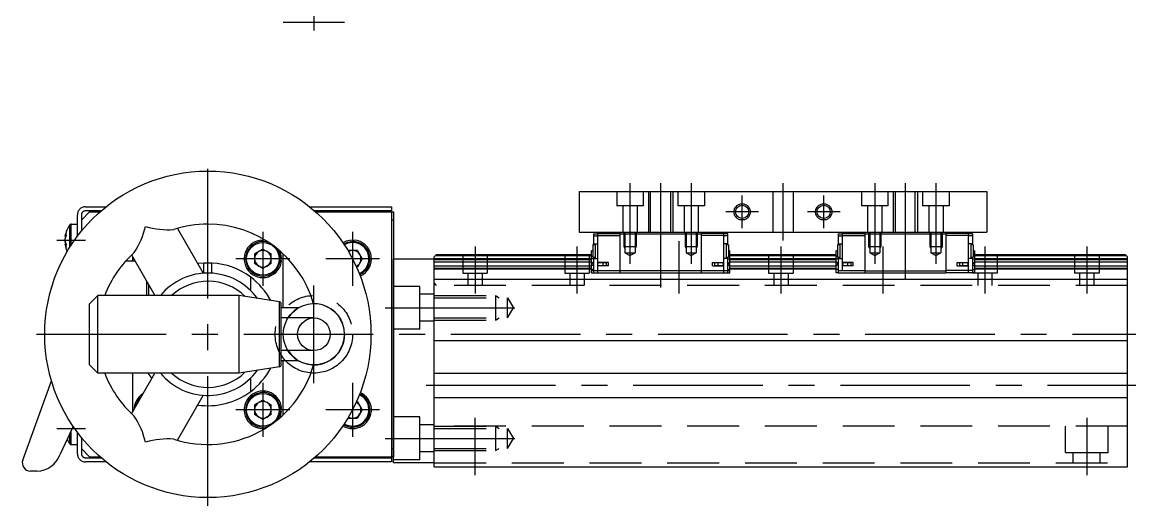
# Model space of a CAD drawing. Extents: x -77 to 457, y -54 to 311.
# Drawn here: x 183.9 to 456.9, y -42 to 76.5 of the extents above; entities that cross this region are included whole.
import ezdxf

# ---------------------------------------------------------------- set-up
doc = ezdxf.new("R2010")
doc.units = 0
for name, pattern in [('CENTER', [50.8, 31.75, -6.35, 6.35, -6.35]), ('DASHED', [19.05, 12.7, -6.35]), ('PHANTOM', [63.5, 31.75, -6.35, 6.35, -6.35, 6.35, -6.35])]:
    doc.linetypes.add(name, pattern=pattern)
doc.layers.get('0').update_dxf_attribs({"linetype": 'CONTINUOUS'})
doc.layers.add('CENTER', color=1, linetype='CENTER')

msp = doc.modelspace()

# ---------------------------------------------------------------- linework, layer by layer
at = {"color": 3, "linetype": 'PHANTOM'}
for p, q in [((247.89, 76.46), (262.89, 76.46)), ((199.39, 31.25), (204.42, 31.25)), ((203.22, 30.25), (199.39, 30.25)), ((254.36, 31.25), (274.39, 31.25)), ((274.39, 30.25), (255.56, 30.25)), ((274.39, 31.25), (274.39, 30.25)), ((274.39, 30.25), (274.39, 30)), ((197.39, 24), (197.39, 29.25)), ((198.39, 29.25), (198.39, 25.28)), ((197.39, -29.25), (197.39, -24)), ((198.39, -25.28), (198.39, -29.25)), ((274.39, -30), (274.39, -30.25)), ((199.39, -30.25), (203.22, -30.25)), ((204.42, -31.25), (199.39, -31.25)), ((274.39, -31.25), (254.36, -31.25)), ((255.56, -30.25), (274.39, -30.25)), ((274.39, -30.25), (274.39, -31.25))]:
    msp.add_line(p, q, dxfattribs=at)
at = {"color": 7, "linetype": 'CONTINUOUS'}
for p, q in [((320.39, 35), (420.39, 35)), ((320.39, 35), (320.39, 25)), ((420.39, 35), (420.39, 25)), ((200.39, 30), (198.39, 28)), ((200.39, 30), (202.93, 30)), ((255.85, 30), (274.39, 30)), ((274.39, 30), (274.39, -30)), ((274.39, 30), (274.89, 30)), ((274.89, 28), (274.39, 28)), ((274.89, 30), (274.89, 28)), ((274.89, 28), (274.89, -28)), ((195.55, 25.94), (195.55, 26.85)), ((195.55, 21.34), (195.55, 25.94)), ((195.84, 26.06), (195.84, 27)), ((195.84, 27), (197.39, 27)), ((195.84, 21.79), (195.84, 26.06)), ((221.91, 25.95), (228.26, 14.96)), ((320.39, 25), (420.39, 25)), ((323.94, 24.6), (323.94, 24.1)), ((323.94, 24.6), (324.94, 24.6)), ((324.94, 24.7), (324.94, 15.1)), ((324.94, 24.7), (330.44, 24.7)), ((330.44, 25), (330.44, 24.5)), ((350.34, 25), (350.34, 15)), ((355.84, 24.7), (350.34, 24.7)), ((355.84, 24.7), (355.84, 15.1)), ((356.84, 24.6), (355.84, 24.6)), ((356.84, 21.9), (356.84, 24.6)), ((383.94, 24.6), (384.94, 24.6)), ((383.94, 24.6), (383.94, 21.9)), ((384.94, 24.7), (384.94, 15.6)), ((384.94, 24.7), (390.44, 24.7)), ((390.44, 25), (390.44, 24.5)), ((410.34, 25), (410.34, 15)), ((415.84, 24.7), (410.34, 24.7)), ((415.84, 24.7), (415.84, 15.1)), ((416.84, 24.6), (415.84, 24.6)), ((416.84, 24.6), (416.84, 21.9)), ((194.37, 24), (194.37, 24.01)), ((194.37, 24), (194.37, 23.95)), ((194.37, 22.83), (194.37, 23.33)), ((194.37, 22.83), (194.37, 22.67)), ((194.37, 21.99), (194.37, 22.05)), ((264.56, 22.74), (264.53, 23.09)), ((265.22, 22.74), (265.25, 23.09)), ((323.74, 21.9), (323.74, 18.9)), ((324.34, 21.9), (323.74, 21.9)), ((323.94, 24.1), (323.94, 22.2)), ((323.94, 24.1), (324.94, 24.1)), ((323.94, 21.9), (323.94, 22.2)), ((323.94, 22.2), (324.94, 22.2)), ((324.34, 22.2), (324.34, 18.6)), ((324.94, 24.2), (330.44, 24.2)), ((330.44, 24.5), (330.44, 15.5)), ((350.34, 24.5), (330.44, 24.5)), ((355.84, 24.2), (350.34, 24.2)), ((356.84, 24.1), (355.84, 24.1)), ((356.84, 22.2), (355.84, 22.2)), ((356.44, 22.2), (356.44, 18.6)), ((357.04, 21.9), (356.44, 21.9)), ((357.04, 21.9), (357.04, 18.9)), ((383.74, 21.9), (383.74, 18.9)), ((384.34, 21.9), (383.74, 21.9)), ((383.94, 24.1), (384.94, 24.1)), ((383.94, 22.2), (384.94, 22.2)), ((384.34, 22.2), (384.34, 18.6)), ((384.94, 24.2), (390.44, 24.2)), ((390.44, 24.5), (390.44, 15.5)), ((410.34, 24.5), (390.44, 24.5)), ((415.84, 24.2), (410.34, 24.2)), ((416.84, 24.1), (415.84, 24.1)), ((416.84, 22.2), (415.84, 22.2)), ((416.44, 22.2), (416.44, 18.6)), ((417.04, 21.9), (416.44, 21.9)), ((417.04, 21.9), (417.04, 18.9)), ((210.66, 19.45), (216.4, 9.5)), ((242.89, 20.86), (240.85, 19.68)), ((240.85, 19.68), (240.85, 17.32)), ((242.89, 20.86), (244.93, 19.68)), ((244.93, 17.32), (244.93, 19.68)), ((247.89, 6.5), (247.89, 19.67)), ((266.07, 20.54), (263.71, 20.54)), ((266.07, 20.54), (267.25, 18.5)), ((285.39, 19.5), (284.89, 19)), ((323.44, 19.2), (285.09, 19.2)), ((323.44, 19.5), (285.39, 19.5)), ((323.44, 20.43), (323.74, 20.61)), ((323.44, 15.1), (323.44, 20.43)), ((323.44, 19.13), (323.74, 19.13)), ((357.34, 20.43), (357.04, 20.61)), ((357.34, 19.13), (357.04, 19.13)), ((357.34, 15.1), (357.34, 20.43)), ((383.44, 19.5), (357.34, 19.5)), ((383.44, 19.2), (357.34, 19.2)), ((383.44, 20.43), (383.74, 20.61)), ((383.44, 15.1), (383.44, 20.43)), ((383.44, 19.13), (383.74, 19.13)), ((417.34, 20.43), (417.04, 20.61)), ((417.34, 19.13), (417.04, 19.13)), ((417.34, 20.43), (417.34, 15.1)), ((454.39, 19.5), (417.34, 19.5)), ((454.69, 19.2), (417.34, 19.2)), ((454.39, 19.5), (454.89, 19)), ((209.26, 18), (211.49, 18)), ((210.89, 19.04), (210.89, 18)), ((211.29, 18.35), (211.32, 18)), ((230.39, 17.47), (228.39, 17.47)), ((228.39, 14.97), (228.39, 17.47)), ((230.39, 14.97), (230.39, 17.47)), ((242.89, 16.14), (240.85, 17.32)), ((244.93, 17.32), (242.89, 16.14)), ((247.13, 18.83), (247.47, 18.86)), ((247.13, 18.17), (247.47, 18.14)), ((265.85, 16.46), (266.07, 16.46)), ((267.25, 18.5), (266.07, 16.46)), ((274.89, 18.5), (284.89, 18.5)), ((274.89, -31.5), (274.89, 18.5)), ((274.89, -31.5), (274.89, 18.5)), ((284.89, -32.5), (284.89, 19)), ((323.44, 18.46), (284.89, 18.46)), ((323.44, 18.25), (284.89, 18.25)), ((323.44, 17.7), (284.89, 17.7)), ((323.44, 16.7), (284.89, 16.7)), ((323.94, 18.51), (323.44, 18.51)), ((323.94, 17.38), (323.44, 17.64)), ((323.94, 17.29), (323.44, 17.55)), ((323.94, 17.11), (323.44, 16.85)), ((323.94, 17.02), (323.44, 16.76)), ((323.74, 18.9), (324.34, 18.9)), ((323.94, 18.9), (323.94, 15.1)), ((323.94, 18.6), (324.94, 18.6)), ((323.94, 17.11), (323.94, 17.11)), ((327.64, 17.6), (324.94, 17.6)), ((327.64, 16.8), (324.94, 16.8)), ((327.14, 17.55), (325.29, 17.55)), ((325.29, 16.85), (327.14, 16.85)), ((325.74, 17.55), (325.74, 17.6)), ((325.74, 16.8), (325.74, 16.85)), ((326.2, 17.55), (326.2, 17.6)), ((326.2, 16.8), (326.2, 16.85)), ((326.34, 16.85), (326.34, 17.55)), ((327.14, 16.85), (327.14, 17.55)), ((327.64, 16.8), (327.64, 17.6)), ((353.14, 17.6), (355.84, 17.6)), ((353.14, 16.8), (353.14, 17.6)), ((353.14, 16.8), (355.84, 16.8)), ((355.49, 17.55), (353.64, 17.55)), ((353.64, 17.55), (353.64, 16.85)), ((353.64, 16.85), (355.49, 16.85)), ((354.44, 17.55), (354.44, 16.85)), ((354.58, 17.55), (354.58, 17.6)), ((354.58, 16.8), (354.58, 16.85)), ((355.04, 17.55), (355.04, 17.6)), ((355.04, 16.8), (355.04, 16.85)), ((356.84, 18.6), (355.84, 18.6)), ((356.44, 18.9), (357.04, 18.9)), ((356.84, 15.1), (356.84, 18.9)), ((356.84, 18.51), (357.34, 18.51)), ((356.84, 17.38), (357.34, 17.64)), ((356.84, 17.29), (357.34, 17.55)), ((356.84, 17.11), (356.84, 17.11)), ((356.84, 17.11), (357.34, 16.85)), ((356.84, 17.02), (357.34, 16.76)), ((383.44, 18.46), (357.34, 18.46)), ((383.44, 18.25), (357.34, 18.25)), ((383.44, 17.7), (357.34, 17.7)), ((383.44, 16.7), (357.34, 16.7)), ((383.94, 18.51), (383.44, 18.51)), ((383.44, 17.55), (383.44, 17.64)), ((383.94, 17.38), (383.44, 17.64)), ((383.94, 17.29), (383.44, 17.55)), ((383.94, 17.11), (383.44, 16.85)), ((383.94, 17.02), (383.44, 16.76)), ((383.44, 16.76), (383.44, 16.85)), ((383.74, 18.9), (384.34, 18.9)), ((383.94, 18.6), (383.94, 18.9)), ((383.94, 18.6), (384.94, 18.6)), ((383.94, 18.6), (383.94, 15.6)), ((383.94, 17.11), (383.94, 17.11)), ((387.64, 17.6), (384.94, 17.6)), ((387.64, 16.8), (384.94, 16.8)), ((387.14, 17.55), (385.29, 17.55)), ((385.29, 16.85), (387.14, 16.85)), ((385.74, 17.55), (385.74, 17.6)), ((385.74, 16.8), (385.74, 16.85)), ((386.2, 17.55), (386.2, 17.6)), ((386.2, 16.8), (386.2, 16.85)), ((386.34, 16.85), (386.34, 17.55)), ((387.14, 16.85), (387.14, 17.55)), ((387.64, 16.8), (387.64, 17.6)), ((413.14, 17.6), (415.84, 17.6)), ((413.14, 16.8), (413.14, 17.6)), ((413.14, 16.8), (415.84, 16.8)), ((415.49, 17.55), (413.64, 17.55)), ((413.64, 17.55), (413.64, 16.85)), ((413.64, 16.85), (415.49, 16.85)), ((414.44, 17.55), (414.44, 16.85)), ((414.58, 17.55), (414.58, 17.6)), ((414.58, 16.8), (414.58, 16.85)), ((415.04, 17.55), (415.04, 17.6)), ((415.04, 16.8), (415.04, 16.85)), ((416.84, 18.6), (415.84, 18.6)), ((416.44, 18.9), (417.04, 18.9)), ((416.84, 18.9), (416.84, 15.1)), ((416.84, 18.51), (417.34, 18.51)), ((416.84, 17.38), (417.34, 17.64)), ((416.84, 17.29), (417.34, 17.55)), ((416.84, 17.11), (416.84, 17.11)), ((416.84, 17.11), (417.34, 16.85)), ((416.84, 17.02), (417.34, 16.76)), ((454.89, 18.46), (417.34, 18.46)), ((454.89, 18.25), (417.34, 18.25)), ((454.89, 17.7), (417.34, 17.7)), ((417.34, 17.55), (417.34, 17.64)), ((417.34, 16.76), (417.34, 16.85)), ((454.89, 16.7), (417.34, 16.7)), ((454.89, -32.5), (454.89, 19)), ((239.89, 10.71), (239.89, 14)), ((323.44, 16.15), (284.89, 16.15)), ((323.44, 15.94), (284.89, 15.94)), ((323.94, 15.89), (323.44, 15.89)), ((323.44, 15.6), (357.34, 15.6)), ((323.44, 15.1), (357.34, 15.1)), ((330.44, 15.5), (330.44, 15)), ((356.84, 15.89), (357.34, 15.89)), ((383.44, 16.15), (357.34, 16.15)), ((383.44, 15.94), (357.34, 15.94)), ((383.94, 15.89), (383.44, 15.89)), ((383.94, 15.1), (383.44, 15.1)), ((383.94, 15.6), (383.94, 15.1)), ((383.94, 15.6), (384.94, 15.6)), ((383.94, 15.1), (384.94, 15.1)), ((384.94, 15.6), (390.44, 15.6)), ((384.94, 15.1), (390.44, 15.1)), ((410.34, 15.5), (390.44, 15.5)), ((390.44, 15.5), (390.44, 15)), ((410.34, 15), (390.44, 15)), ((416.84, 15.6), (410.34, 15.6)), ((417.34, 15.1), (410.34, 15.1)), ((416.84, 15.89), (417.34, 15.89)), ((454.89, 16.15), (417.34, 16.15)), ((454.89, 15.94), (417.34, 15.94)), ((214.39, 9.5), (214.39, 12.98)), ((214.89, 9.5), (214.89, 12.11)), ((284.89, 13.5), (454.89, 13.5)), ((202.39, 9.5), (200.39, 7.5)), ((202.39, -9.5), (202.39, 9.5)), ((237.06, 9.5), (202.39, 9.5)), ((237.06, -9.5), (237.06, 9.5)), ((246.97, 7.95), (237.06, 9.5)), ((200.39, -7.5), (200.39, 7.5)), ((246.97, -7.95), (246.97, 7.95)), ((247.39, -7.46), (247.39, 7.46)), ((251.65, 6.5), (247.39, 6.5)), ((255.39, 4), (247.39, 4)), ((284.89, -1.5), (454.89, -1.5)), ((255.39, -4), (247.39, -4)), ((202.39, -9.5), (200.39, -7.5)), ((246.97, -7.95), (237.06, -9.5)), ((251.65, -6.5), (247.39, -6.5)), ((247.89, -19.67), (247.89, -6.5)), ((237.06, -9.5), (202.39, -9.5)), ((210.66, -19.45), (216.4, -9.5)), ((210.89, -9.5), (210.89, -19.04)), ((239.89, -14), (239.89, -10.71)), ((284.89, -9.5), (454.89, -9.5)), ((184.01, -30.82), (191.06, -11.44)), ((221.91, -25.95), (228.26, -14.96)), ((242.89, -16.14), (240.85, -17.32)), ((242.89, -16.14), (244.93, -17.32)), ((284.89, -15.5), (454.89, -15.5)), ((240.85, -17.32), (240.85, -19.68)), ((244.93, -19.68), (244.93, -17.32)), ((247.13, -18.17), (247.47, -18.14)), ((247.13, -18.83), (247.47, -18.86)), ((266.07, -16.46), (265.85, -16.46)), ((266.07, -16.46), (267.25, -18.5)), ((267.25, -18.5), (266.07, -20.54)), ((242.89, -20.86), (240.85, -19.68)), ((244.93, -19.68), (242.89, -20.86)), ((263.71, -20.54), (266.07, -20.54)), ((195.55, -26.85), (195.55, -24.3)), ((195.84, -27), (195.84, -23.64)), ((195.84, -27), (197.39, -27)), ((198.39, -25.28), (198.39, -28)), ((198.39, -28), (200.39, -30)), ((200.39, -30), (202.93, -30)), ((255.85, -30), (274.39, -30)), ((274.39, -28), (274.89, -28)), ((274.89, -30), (274.39, -30)), ((274.89, -28), (274.89, -30)), ((274.89, -28), (274.89, -30)), ((284.89, -31.5), (274.89, -31.5)), ((284.89, -32.5), (454.89, -32.5)), ((187.47, -33.5), (185.89, -33.5))]:
    msp.add_line(p, q, dxfattribs=at)
at = {"color": 3, "linetype": 'DASHED'}
for p, q in [((329.64, 35), (329.64, 31.5)), ((336.14, 35), (336.14, 31.5)), ((337.39, 35), (337.39, 25)), ((337.93, 25), (337.93, 35)), ((342.85, 35), (342.85, 25)), ((343.39, 35), (343.39, 25)), ((344.64, 35), (344.64, 31.5)), ((351.14, 35), (351.14, 31.5)), ((367.89, 35), (367.89, 25)), ((372.89, 35), (372.89, 25)), ((389.64, 35), (389.64, 31.5)), ((396.14, 35), (396.14, 31.5)), ((397.39, 35), (397.39, 25)), ((397.93, 35), (397.93, 25)), ((402.85, 25), (402.85, 35)), ((403.39, 35), (403.39, 25)), ((404.64, 35), (404.64, 31.5)), ((411.14, 35), (411.14, 31.5)), ((336.14, 31.5), (329.64, 31.5)), ((331.14, 31.5), (331.14, 25)), ((334.64, 31.5), (334.64, 25)), ((351.14, 31.5), (344.64, 31.5)), ((346.14, 31.5), (346.14, 25)), ((349.64, 31.5), (349.64, 25)), ((396.14, 31.5), (389.64, 31.5)), ((391.14, 31.5), (391.14, 25)), ((394.64, 31.5), (394.64, 25)), ((411.14, 31.5), (404.64, 31.5)), ((406.14, 31.5), (406.14, 25)), ((409.64, 31.5), (409.64, 25)), ((331.39, 25), (331.39, 21.5)), ((331.66, 25), (331.66, 20)), ((334.12, 25), (334.12, 20)), ((334.39, 25), (334.39, 21.5)), ((346.39, 25), (346.39, 21.5)), ((346.66, 25), (346.66, 20)), ((349.12, 25), (349.12, 20)), ((349.39, 25), (349.39, 21.5)), ((391.39, 25), (391.39, 21.5)), ((391.66, 25), (391.66, 20)), ((394.12, 25), (394.12, 20)), ((394.39, 25), (394.39, 21.5)), ((406.39, 25), (406.39, 21.5)), ((406.66, 25), (406.66, 20)), ((409.12, 25), (409.12, 20)), ((409.39, 25), (409.39, 21.5)), ((291.89, 19.5), (291.89, 15)), ((297.89, 19.5), (297.89, 15)), ((316.89, 19.5), (316.89, 15)), ((322.89, 19.5), (322.89, 15)), ((331.39, 21.5), (331.66, 21.03)), ((331.39, 21.5), (334.39, 21.5)), ((331.66, 20), (334.12, 20)), ((331.66, 20), (332.89, 19.29)), ((332.89, 19.29), (334.12, 20)), ((334.39, 21.5), (334.12, 21.03)), ((346.39, 21.5), (346.66, 21.03)), ((346.39, 21.5), (349.39, 21.5)), ((346.66, 20), (347.89, 19.29)), ((346.66, 20), (349.12, 20)), ((347.89, 19.29), (349.12, 20)), ((349.39, 21.5), (349.12, 21.03)), ((366.89, 19.5), (366.89, 15)), ((372.89, 19.5), (372.89, 15)), ((391.39, 21.5), (391.66, 21.03)), ((391.39, 21.5), (394.39, 21.5)), ((391.66, 20), (394.12, 20)), ((391.66, 20), (392.89, 19.29)), ((392.89, 19.29), (394.12, 20)), ((394.39, 21.5), (394.12, 21.03)), ((406.39, 21.5), (406.66, 21.03)), ((406.39, 21.5), (409.39, 21.5)), ((406.66, 20), (409.12, 20)), ((406.66, 20), (407.89, 19.29)), ((407.89, 19.29), (409.12, 20)), ((409.39, 21.5), (409.12, 21.03)), ((422.89, 19.5), (422.89, 15)), ((441.89, 19.5), (441.89, 15)), ((447.89, 19.5), (447.89, 15)), ((291.89, 15), (297.89, 15)), ((293.14, 15), (293.14, 12)), ((296.64, 15), (296.64, 12)), ((316.89, 15), (322.89, 15)), ((318.14, 15), (318.14, 12)), ((321.64, 15), (321.64, 12)), ((366.89, 15), (372.89, 15)), ((368.14, 15), (368.14, 12)), ((371.64, 15), (371.64, 12)), ((416.89, 15.1), (416.89, 15)), ((422.89, 15), (416.89, 15)), ((418.14, 15), (418.14, 12)), ((421.64, 15), (421.64, 12)), ((447.89, 15), (441.89, 15)), ((443.14, 15), (443.14, 12)), ((446.64, 15), (446.64, 12)), ((281.39, 11.75), (274.89, 11.75)), ((281.39, 1.25), (281.39, 11.75)), ((284.89, 12.5), (285.39, 12)), ((454.89, 12), (284.89, 12)), ((284.89, 9.8), (281.39, 9.8)), ((284.89, 9.5), (299.89, 9.5)), ((284.89, 8.96), (302.89, 8.96)), ((299.89, 9.5), (299.89, 3.5)), ((299.89, 9.5), (300.83, 8.96)), ((302.89, 4.04), (302.89, 8.96)), ((302.89, 8.96), (304.31, 6.5)), ((302.89, 4.04), (304.31, 6.5)), ((284.89, 3.2), (281.39, 3.2)), ((284.89, 4.04), (302.89, 4.04)), ((284.89, 3.5), (299.89, 3.5)), ((299.89, 3.5), (300.83, 4.04)), ((281.39, 1.25), (274.89, 1.25)), ((281.39, -20.25), (274.89, -20.25)), ((281.39, -30.75), (281.39, -20.25)), ((284.89, -22.2), (281.39, -22.2)), ((454.89, -22.5), (284.89, -22.5)), ((284.89, -22.5), (299.89, -22.5)), ((284.89, -23.04), (302.89, -23.04)), ((299.89, -22.5), (300.83, -23.04)), ((299.89, -22.5), (299.89, -28.5)), ((302.89, -27.96), (302.89, -23.04)), ((302.89, -23.04), (304.31, -25.5)), ((439.64, -29), (439.64, -22.5)), ((450.14, -29), (450.14, -22.5)), ((302.89, -27.96), (304.31, -25.5)), ((284.89, -28.8), (281.39, -28.8)), ((284.89, -27.96), (302.89, -27.96)), ((284.89, -28.5), (299.89, -28.5)), ((299.89, -28.5), (300.83, -27.96)), ((439.64, -29), (450.14, -29)), ((441.59, -31.45), (441.59, -29)), ((448.19, -31.5), (448.19, -29)), ((281.39, -30.75), (274.89, -30.75)), ((284.89, -31.5), (454.89, -31.5))]:
    msp.add_line(p, q, dxfattribs=at)
at = {"color": 7, "linetype": 'CONTINUOUS', "flags": 128}
for points in [[(264.53, 23.09), (263.28, 22.81), (262.51, 22.43)], [(262.7, 22.14), (263.64, 22.56), (264.89, 22.75)], [(264.89, 22.5), (263.71, 22.32), (262.84, 21.93)], [(247.47, 18.86), (247.2, 20.11), (247.08, 20.4)], [(228.39, 17.47), (227.11, 17.35), (226.89, 17.32)], [(247.08, -20.4), (247.2, -20.11), (247.47, -18.86)], [(196.33, -22.52), (195.06, -25.39), (193.11, -29.55)]]:
    msp.add_lwpolyline(points, dxfattribs=at)
at = {"color": 7, "linetype": 'CONTINUOUS'}
for centre, radius in [((229.39, 0), 40), ((360.39, 30), 1.62), ((380.39, 30), 1.62), ((242.89, 18.5), 4), ((255.39, 0), 4), ((242.89, -18.5), 4)]:
    msp.add_circle(centre, radius, dxfattribs=at)
at = {"color": 3, "linetype": 'DASHED'}
for centre in [(360.39, 30), (380.39, 30)]:
    msp.add_circle(centre, 2, dxfattribs=at)
at = {"color": 3, "linetype": 'PHANTOM'}
for radius in [9.5, 7.5]:
    msp.add_circle((255.39, 0), radius, dxfattribs=at)
for centre, radius, start, end in [((199.39, 29.25), 2, 90, 180), ((199.39, 29.25), 1, 90, 180), ((199.39, -29.25), 2, 180, 270), ((199.39, -29.25), 1, 180, 270)]:
    msp.add_arc(centre, radius, start, end, dxfattribs=at)
at = {"color": 7, "linetype": 'CONTINUOUS'}
for centre, radius, start, end in [((200.79, 23), 6.5, 143.6416, 171.0688), ((198.29, 23.3), 3.99, 157.0745, 169.8906), ((197.6, 24.52), 2.99, 173.6264, 186.3736), ((195.84, 26.64), 0.36, 90, 143.6416), ((194.98, 31.06), 19.69, 326.0128, 346.4553), ((219.64, 44.78), 19.15, 253.2378, 274.2351), ((229.39, 0), 27, 90, 107.9696), ((229.39, 0), 27, 16.127, 90), ((198.29, 22.63), 3.99, 157.0745, 169.8906), ((197.29, 23.45), 2.99, 192.0034, 206.6964), ((198.29, 23.37), 3.99, 190.1094, 202.9255), ((197.29, 22.67), 2.99, 192.0034, 206.6964), ((200.79, 23), 6.5, 188.9312, 204.9749), ((198.8, 21.72), 4.19, 174.6164, 185.3836), ((242.89, 18.5), 4.6, 83.404, 355.5), ((242.89, 18.5), 4.25, 70.5997, 0), ((264.89, 18.5), 4.25, 294.0607, 90), ((264.89, 18.5), 4, 294.2136, 90), ((264.89, 18.5), 4.6, 293.8418, 85.5), ((229.39, 0), 27, 132.0501, 159.4003), ((242.89, 18.5), 2.04, 120, 180), ((242.89, 18.5), 2.04, 60, 120), ((242.89, 18.5), 2.04, 0, 60), ((242.89, 18.5), 4.25, 0, 37.1616), ((264.89, 18.5), 2.04, 90, 119.8634), ((264.89, 18.5), 2.04, 30, 90), ((264.89, 18.5), 2.04, 330, 30), ((229.39, 0), 17.5, 53.1301, 86.7242), ((242.89, 18.5), 2.04, 180, 240), ((242.89, 18.5), 2.04, 240, 300), ((242.89, 18.5), 2.04, 300, 0), ((264.89, 18.5), 2.04, 295.1871, 330), ((325.29, 17.2), 0.35, 90, 180), ((325.29, 17.2), 0.35, 180, 270), ((355.49, 17.2), 0.35, 0, 90), ((355.49, 17.2), 0.35, 270, 0), ((385.29, 17.2), 0.35, 90, 180), ((385.29, 17.2), 0.35, 180, 270), ((415.49, 17.2), 0.35, 270, 90), ((229.39, 0), 15, 35.9227, 140.7007), ((229.39, 0), 17.5, 28.2719, 53.1301), ((229.39, 0), 13, 45.5202, 133.0444), ((246.89, 7.46), 0.5, 0, 81.115), ((255.39, 0), 7.5, 212.2338, 147.7726), ((229.39, 0), 27, 252.0545, 343.873), ((246.89, -7.46), 0.5, 278.885, 0), ((229.39, 0), 27, 200.6015, 227.9613), ((229.39, 0), 17.5, 212.8799, 218.1963), ((229.39, 0), 15, 219.3032, 324.0755), ((229.39, 0), 13, 226.9606, 314.475), ((229.39, 0), 17.5, 306.8699, 331.7281), ((215.89, -18.5), 4.6, 121.9231, 178.0769), ((215.89, -18.5), 4.25, 132.7419, 167.2581), ((229.39, 0), 17.5, 261.8037, 306.8699), ((242.89, -18.5), 4.6, 4.5, 276.596), ((242.89, -18.5), 4.25, 0, 289.4003), ((264.89, -18.5), 4.6, 238.7914, 66.1582), ((264.89, -18.5), 4.25, 239.0102, 65.9393), ((264.89, -18.5), 4, 239.1631, 65.7864), ((242.89, -18.5), 2.04, 120, 180), ((242.89, -18.5), 2.04, 180, 240), ((242.89, -18.5), 2.04, 60, 120), ((242.89, -18.5), 2.04, 0, 60), ((242.89, -18.5), 2.04, 300, 0), ((242.89, -18.5), 4.25, 322.8384, 0), ((264.89, -18.5), 2.04, 30, 64.8129), ((264.89, -18.5), 2.04, 330, 30), ((194.98, -31.06), 19.69, 13.5447, 33.9872), ((242.89, -18.5), 2.04, 240, 300), ((264.89, -18.5), 2.04, 240.1366, 270), ((264.89, -18.5), 2.04, 270, 330), ((200.79, -23), 6.5, 205.0209, 216.3584), ((195.84, -26.64), 0.36, 216.3584, 270), ((219.64, -44.78), 19.15, 85.7649, 106.7622), ((187.47, -27.5), 6, 270, 340), ((185.89, -31.5), 2, 160, 270)]:
    msp.add_arc(centre, radius, start, end, dxfattribs=at)
at = {"layer": 'CENTER', "color": 1, "linetype": 'CENTER'}
for p, q in [((255.39, 133.46), (255.39, 74.46)), ((229.39, -42), (229.39, 42)), ((332.89, 37), (332.89, 17.29)), ((340.39, 37), (340.39, 11.5)), ((347.89, 37), (347.89, 17.29)), ((370.39, 37), (370.39, 23)), ((392.89, 37), (392.89, 17.29)), ((400.39, 37), (400.39, 13.5)), ((407.89, 37), (407.89, 17.29)), ((360.39, 26), (360.39, 34)), ((380.39, 26), (380.39, 34)), ((364.39, 30), (356.39, 30)), ((384.39, 30), (376.39, 30)), ((242.89, 25.1), (242.89, 11.9)), ((264.89, 25.1), (264.89, 11.9)), ((192.37, 23.08), (199.39, 23.08)), ((344.89, 22.81), (344.89, 10)), ((294.89, 21.5), (294.89, 10)), ((319.89, 21.5), (319.89, 10)), ((369.89, 21.5), (369.89, 10)), ((394.89, 21.5), (394.89, 10)), ((419.89, 21.5), (419.89, 10)), ((419.89, 21.5), (419.89, 10)), ((444.89, 21.5), (444.89, 10)), ((249.49, 18.5), (236.29, 18.5)), ((271.49, 18.5), (258.29, 18.5)), ((255.39, -12), (255.39, 12)), ((272.89, 6.5), (306.31, 6.5)), ((187.39, 0), (456.89, 0)), ((242.89, -11.9), (242.89, -25.1)), ((264.89, -11.9), (264.89, -25.1)), ((282.89, -12.5), (456.89, -12.5)), ((249.49, -18.5), (236.29, -18.5)), ((271.49, -18.5), (258.29, -18.5)), ((294.89, -34.5), (294.89, -20.5)), ((444.89, -20.5), (444.89, -34.5)), ((192.37, -23.08), (199.39, -23.08)), ((272.89, -25.5), (306.31, -25.5))]:
    msp.add_line(p, q, dxfattribs=at)

doc.saveas('drawing.dxf')
